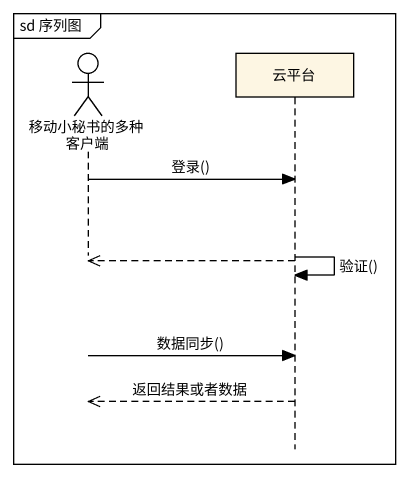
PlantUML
@startuml
mainframe sd 序列图
hide footbox
actor 移动小秘书的多种客户端
participant 云平台

移动小秘书的多种客户端 -> 云平台 : 登录()
云平台 -> 云平台 : 验证()
云平台 -->> 移动小秘书的多种客户端
移动小秘书的多种客户端 -> 云平台 : 数据同步()
云平台 -->> 移动小秘书的多种客户端 : 返回结果或者数据
@enduml
